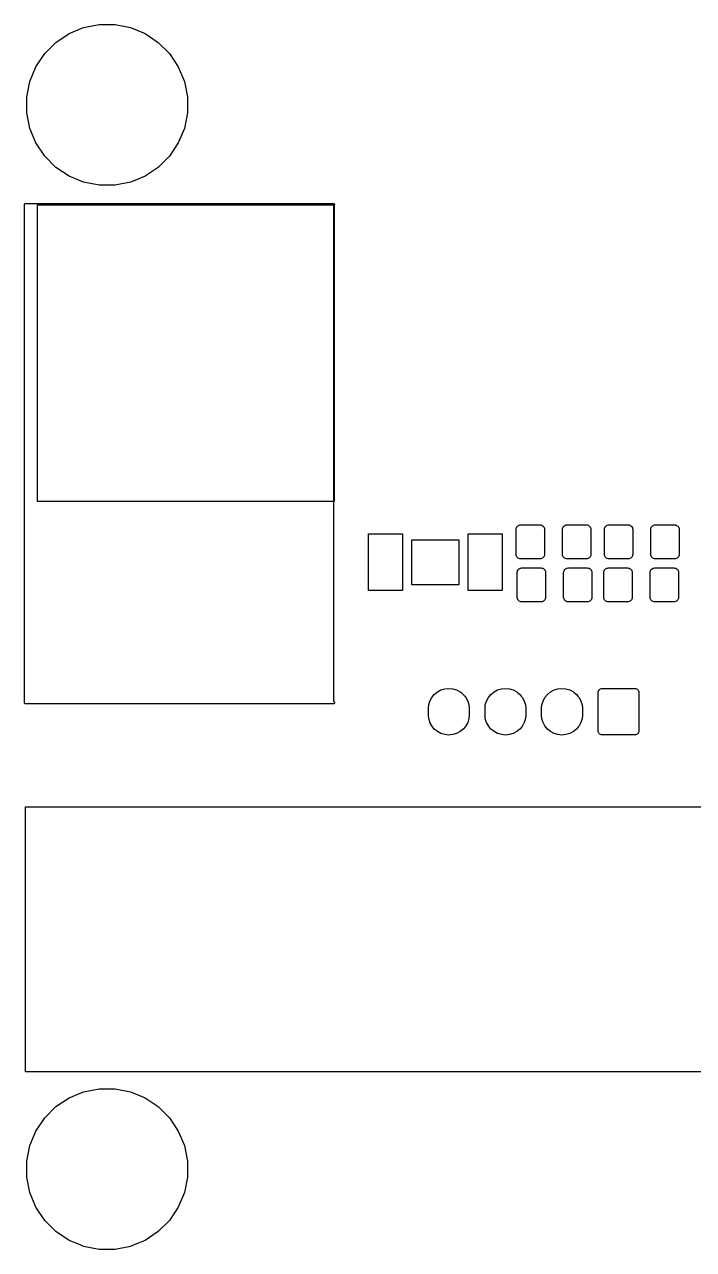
# Model space of a CAD drawing. Extents: x 73.2 to 146.9, y -82.6 to -28.4.
# Drawn here: x 73.2 to 102.7, y -82.6 to -28.4 of the extents above; entities that cross this region are included whole.
import ezdxf

# ---------------------------------------------------------------- set-up
doc = ezdxf.new("R2010")
doc.units = 0
doc.header["$MEASUREMENT"] = 0
doc.layers.add('BLACK', color=7, linetype='CONTINUOUS')

msp = doc.modelspace()

# ---------------------------------------------------------------- linework, layer by layer
at = {"layer": 'BLACK', "linetype": 'CONTINUOUS'}
for p, q in [((75.118, -28.8531), (75.7642, -28.5855)), ((75.7642, -28.5855), (76.4503, -28.449)), ((75.7642, -28.5855), (75.7642, -28.5855)), ((75.7642, -28.5855), (75.7642, -28.5855)), ((76.4503, -28.449), (77.1497, -28.449)), ((77.1497, -28.449), (77.8358, -28.5855)), ((77.8358, -28.5855), (77.8358, -28.5855)), ((77.8358, -28.5855), (77.8358, -28.5855)), ((77.8358, -28.5855), (78.482, -28.8531)), ((74.5364, -29.2418), (75.118, -28.8531)), ((78.482, -28.8531), (79.0636, -29.2418)), ((73.6531, -30.318), (74.0418, -29.7364)), ((74.0418, -29.7364), (74.5364, -29.2418)), ((79.0636, -29.2418), (79.5582, -29.7364)), ((79.5582, -29.7364), (79.9469, -30.318)), ((73.3855, -30.9642), (73.6531, -30.318)), ((73.6531, -30.318), (73.6531, -30.318)), ((79.9469, -30.318), (79.9469, -30.318)), ((79.9469, -30.318), (80.2145, -30.9642)), ((73.249, -31.6503), (73.3855, -30.9642)), ((80.2145, -30.9642), (80.351, -31.6503)), ((73.249, -32.3497), (73.249, -31.6503)), ((80.351, -31.6503), (80.351, -32.3497)), ((73.3855, -33.0358), (73.249, -32.3497)), ((80.351, -32.3497), (80.2145, -33.0358)), ((73.6531, -33.682), (73.3855, -33.0358)), ((73.3855, -33.0358), (73.3855, -33.0358)), ((80.2145, -33.0358), (79.9469, -33.682)), ((80.2145, -33.0358), (80.2145, -33.0358)), ((74.0418, -34.2636), (73.6531, -33.682)), ((79.9469, -33.682), (79.5582, -34.2636)), ((74.5364, -34.7582), (74.0418, -34.2636)), ((79.5582, -34.2636), (79.0636, -34.7582)), ((75.118, -35.1469), (74.5364, -34.7582)), ((75.5749, -35.3361), (75.118, -35.1469)), ((78.482, -35.1469), (78.0251, -35.3361)), ((79.0636, -34.7582), (78.482, -35.1469)), ((75.7642, -35.4145), (75.5749, -35.3361)), ((76.4503, -35.551), (75.7642, -35.4145)), ((77.1497, -35.551), (76.4503, -35.551)), ((77.8358, -35.4145), (77.1497, -35.551)), ((78.0251, -35.3361), (77.8358, -35.4145)), ((73.15, -36.4), (73.1538, -36.3809)), ((73.15, -58.4), (73.15, -36.4)), ((73.1538, -36.3809), (73.1646, -36.3646)), ((73.1646, -36.3646), (73.1809, -36.3538)), ((73.1809, -36.3538), (73.2, -36.35)), ((73.2, -36.35), (86.8, -36.35)), ((73.729, -49.517), (73.729, -36.415)), ((73.729, -36.415), (86.831, -36.415)), ((86.8, -36.35), (86.8191, -36.3538)), ((86.8191, -36.4462), (86.8, -36.45)), ((86.8, -36.45), (86.8, -58.35)), ((86.8191, -36.3538), (86.8354, -36.3646)), ((86.8354, -36.4354), (86.8191, -36.4462)), ((86.831, -36.415), (86.831, -49.517)), ((86.8354, -36.3646), (86.8462, -36.3809)), ((86.8462, -36.4191), (86.8354, -36.4354)), ((86.8462, -36.3809), (86.85, -36.4)), ((86.85, -36.4), (86.8462, -36.4191)), ((86.831, -49.517), (73.729, -49.517)), ((94.874, -50.7567), (94.8785, -50.7113)), ((94.874, -51.8433), (94.874, -50.7567)), ((94.8785, -50.7113), (94.8899, -50.6736)), ((94.8899, -50.6736), (94.9085, -50.6389)), ((94.9085, -50.6389), (94.9335, -50.6085)), ((94.9335, -50.6085), (94.9639, -50.5835)), ((94.9639, -50.5835), (94.9986, -50.5649)), ((94.9986, -50.5649), (95.0363, -50.5535)), ((95.0363, -50.5535), (95.0817, -50.549)), ((95.0817, -50.549), (95.9183, -50.549)), ((95.9183, -50.549), (95.9637, -50.5535)), ((95.9637, -50.5535), (96.0014, -50.5649)), ((96.0014, -50.5649), (96.0361, -50.5835)), ((96.0361, -50.5835), (96.0665, -50.6085)), ((96.0665, -50.6085), (96.0915, -50.6389)), ((96.0915, -50.6389), (96.1101, -50.6736)), ((96.1101, -50.6736), (96.1215, -50.7113)), ((96.1215, -50.7113), (96.126, -50.7567)), ((96.126, -50.7567), (96.126, -51.8433)), ((96.924, -50.7567), (96.9285, -50.7113)), ((96.924, -51.8433), (96.924, -50.7567)), ((96.9285, -50.7113), (96.9399, -50.6736)), ((96.9399, -50.6736), (96.9585, -50.6389)), ((96.9585, -50.6389), (96.9835, -50.6085)), ((96.9835, -50.6085), (97.0139, -50.5835)), ((97.0139, -50.5835), (97.0486, -50.5649)), ((97.0486, -50.5649), (97.0863, -50.5535)), ((97.0863, -50.5535), (97.1317, -50.549)), ((97.1317, -50.549), (97.9683, -50.549)), ((97.9683, -50.549), (98.0137, -50.5535)), ((98.0137, -50.5535), (98.0514, -50.5649)), ((98.0514, -50.5649), (98.0861, -50.5835)), ((98.0861, -50.5835), (98.1165, -50.6085)), ((98.1165, -50.6085), (98.1415, -50.6389)), ((98.1415, -50.6389), (98.1601, -50.6736)), ((98.1601, -50.6736), (98.1715, -50.7113)), ((98.1715, -50.7113), (98.176, -50.7567)), ((98.176, -50.7567), (98.176, -51.8433)), ((98.774, -50.7567), (98.7785, -50.7113)), ((98.774, -51.8433), (98.774, -50.7567)), ((98.7785, -50.7113), (98.7899, -50.6736)), ((98.7899, -50.6736), (98.8085, -50.6389)), ((98.8085, -50.6389), (98.8335, -50.6085)), ((98.8335, -50.6085), (98.8639, -50.5835)), ((98.8639, -50.5835), (98.8986, -50.5649)), ((98.8986, -50.5649), (98.9363, -50.5535)), ((98.9363, -50.5535), (98.9817, -50.549)), ((98.9817, -50.549), (99.8183, -50.549)), ((99.8183, -50.549), (99.8637, -50.5535)), ((99.8637, -50.5535), (99.9014, -50.5649)), ((99.9014, -50.5649), (99.9361, -50.5835)), ((99.9361, -50.5835), (99.9665, -50.6085)), ((99.9665, -50.6085), (99.9915, -50.6389)), ((99.9915, -50.6389), (100.01, -50.6736)), ((100.01, -50.6736), (100.022, -50.7113)), ((100.022, -50.7113), (100.026, -50.7567)), ((100.026, -50.7567), (100.026, -51.8433)), ((100.824, -50.7567), (100.828, -50.7113)), ((100.824, -51.8433), (100.824, -50.7567)), ((100.828, -50.7113), (100.84, -50.6736)), ((100.84, -50.6736), (100.858, -50.6389)), ((100.858, -50.6389), (100.883, -50.6085)), ((100.883, -50.6085), (100.914, -50.5835)), ((100.914, -50.5835), (100.949, -50.5649)), ((100.949, -50.5649), (100.986, -50.5535)), ((100.986, -50.5535), (101.032, -50.549)), ((101.032, -50.549), (101.868, -50.549)), ((101.868, -50.549), (101.914, -50.5535)), ((101.914, -50.5535), (101.951, -50.5649)), ((101.951, -50.5649), (101.986, -50.5835)), ((101.986, -50.5835), (102.017, -50.6085)), ((102.017, -50.6085), (102.042, -50.6389)), ((102.042, -50.6389), (102.06, -50.6736)), ((102.06, -50.6736), (102.072, -50.7113)), ((102.072, -50.7113), (102.076, -50.7567)), ((102.076, -50.7567), (102.076, -51.8433)), ((88.349, -53.451), (88.349, -50.949)), ((88.349, -50.949), (89.851, -50.949)), ((89.851, -50.949), (89.851, -53.451)), ((90.259, -53.191), (90.259, -51.209)), ((90.259, -51.209), (92.341, -51.209)), ((92.341, -51.209), (92.341, -53.191)), ((92.749, -53.451), (92.749, -50.949)), ((92.749, -50.949), (94.251, -50.949)), ((94.251, -50.949), (94.251, -53.451)), ((94.8785, -51.8887), (94.874, -51.8433)), ((94.8899, -51.9264), (94.8785, -51.8887)), ((94.9085, -51.9611), (94.8899, -51.9264)), ((96.1101, -51.9264), (96.0915, -51.9611)), ((96.1215, -51.8887), (96.1101, -51.9264)), ((96.126, -51.8433), (96.1215, -51.8887)), ((96.9285, -51.8887), (96.924, -51.8433)), ((96.9399, -51.9264), (96.9285, -51.8887)), ((96.9585, -51.9611), (96.9399, -51.9264)), ((98.1601, -51.9264), (98.1415, -51.9611)), ((98.1715, -51.8887), (98.1601, -51.9264)), ((98.176, -51.8433), (98.1715, -51.8887)), ((98.7785, -51.8887), (98.774, -51.8433)), ((98.7899, -51.9264), (98.7785, -51.8887)), ((98.8085, -51.9611), (98.7899, -51.9264)), ((100.01, -51.9264), (99.9915, -51.9611)), ((100.022, -51.8887), (100.01, -51.9264)), ((100.026, -51.8433), (100.022, -51.8887)), ((100.828, -51.8887), (100.824, -51.8433)), ((100.84, -51.9264), (100.828, -51.8887)), ((100.858, -51.9611), (100.84, -51.9264)), ((102.06, -51.9264), (102.042, -51.9611)), ((102.072, -51.8887), (102.06, -51.9264)), ((102.076, -51.8433), (102.072, -51.8887)), ((94.9335, -51.9915), (94.9085, -51.9611)), ((94.9639, -52.0165), (94.9335, -51.9915)), ((94.9986, -52.0351), (94.9639, -52.0165)), ((95.0363, -52.0465), (94.9986, -52.0351)), ((95.0139, -52.4835), (95.0486, -52.4649)), ((95.0817, -52.051), (95.0363, -52.0465)), ((95.0486, -52.4649), (95.0863, -52.4535)), ((95.9183, -52.051), (95.0817, -52.051)), ((95.0863, -52.4535), (95.1317, -52.449)), ((95.1317, -52.449), (95.9683, -52.449)), ((95.9637, -52.0465), (95.9183, -52.051)), ((96.0014, -52.0351), (95.9637, -52.0465)), ((95.9683, -52.449), (96.0137, -52.4535)), ((96.0361, -52.0165), (96.0014, -52.0351)), ((96.0137, -52.4535), (96.0514, -52.4649)), ((96.0665, -51.9915), (96.0361, -52.0165)), ((96.0514, -52.4649), (96.0861, -52.4835)), ((96.0915, -51.9611), (96.0665, -51.9915)), ((96.9835, -51.9915), (96.9585, -51.9611)), ((97.0139, -52.0165), (96.9835, -51.9915)), ((97.0486, -52.0351), (97.0139, -52.0165)), ((97.0863, -52.0465), (97.0486, -52.0351)), ((97.0639, -52.4835), (97.0986, -52.4649)), ((97.1317, -52.051), (97.0863, -52.0465)), ((97.0986, -52.4649), (97.1363, -52.4535)), ((97.9683, -52.051), (97.1317, -52.051)), ((97.1363, -52.4535), (97.1817, -52.449)), ((97.1817, -52.449), (98.0183, -52.449)), ((98.0137, -52.0465), (97.9683, -52.051)), ((98.0514, -52.0351), (98.0137, -52.0465)), ((98.0183, -52.449), (98.0637, -52.4535)), ((98.0861, -52.0165), (98.0514, -52.0351)), ((98.0637, -52.4535), (98.1014, -52.4649)), ((98.1165, -51.9915), (98.0861, -52.0165)), ((98.1014, -52.4649), (98.1361, -52.4835)), ((98.1415, -51.9611), (98.1165, -51.9915)), ((98.8335, -51.9915), (98.8085, -51.9611)), ((98.8639, -52.0165), (98.8335, -51.9915)), ((98.8389, -52.4835), (98.8736, -52.4649)), ((98.8986, -52.0351), (98.8639, -52.0165)), ((98.8736, -52.4649), (98.9113, -52.4535)), ((98.9363, -52.0465), (98.8986, -52.0351)), ((98.9113, -52.4535), (98.9567, -52.449)), ((98.9817, -52.051), (98.9363, -52.0465)), ((98.9567, -52.449), (99.7933, -52.449)), ((99.8183, -52.051), (98.9817, -52.051)), ((99.7933, -52.449), (99.8387, -52.4535)), ((99.8637, -52.0465), (99.8183, -52.051)), ((99.8387, -52.4535), (99.8764, -52.4649)), ((99.9014, -52.0351), (99.8637, -52.0465)), ((99.8764, -52.4649), (99.9111, -52.4835)), ((99.9361, -52.0165), (99.9014, -52.0351)), ((99.9665, -51.9915), (99.9361, -52.0165)), ((99.9915, -51.9611), (99.9665, -51.9915)), ((100.883, -51.9915), (100.858, -51.9611)), ((100.914, -52.0165), (100.883, -51.9915)), ((100.889, -52.4835), (100.924, -52.4649)), ((100.949, -52.0351), (100.914, -52.0165)), ((100.924, -52.4649), (100.961, -52.4535)), ((100.986, -52.0465), (100.949, -52.0351)), ((100.961, -52.4535), (101.007, -52.449)), ((101.032, -52.051), (100.986, -52.0465)), ((101.007, -52.449), (101.843, -52.449)), ((101.868, -52.051), (101.032, -52.051)), ((101.843, -52.449), (101.889, -52.4535)), ((101.914, -52.0465), (101.868, -52.051)), ((101.889, -52.4535), (101.926, -52.4649)), ((101.951, -52.0351), (101.914, -52.0465)), ((101.926, -52.4649), (101.961, -52.4835)), ((101.986, -52.0165), (101.951, -52.0351)), ((102.017, -51.9915), (101.986, -52.0165)), ((102.042, -51.9611), (102.017, -51.9915)), ((94.924, -52.6567), (94.9285, -52.6113)), ((94.924, -53.7433), (94.924, -52.6567)), ((94.9285, -52.6113), (94.9399, -52.5736)), ((94.9399, -52.5736), (94.9585, -52.5389)), ((94.9585, -52.5389), (94.9835, -52.5085)), ((94.9835, -52.5085), (95.0139, -52.4835)), ((96.0861, -52.4835), (96.1165, -52.5085)), ((96.1165, -52.5085), (96.1415, -52.5389)), ((96.1415, -52.5389), (96.1601, -52.5736)), ((96.1601, -52.5736), (96.1715, -52.6113)), ((96.1715, -52.6113), (96.176, -52.6567)), ((96.176, -52.6567), (96.176, -53.7433)), ((96.974, -52.6567), (96.9785, -52.6113)), ((96.974, -53.7433), (96.974, -52.6567)), ((96.9785, -52.6113), (96.9899, -52.5736)), ((96.9899, -52.5736), (97.0085, -52.5389)), ((97.0085, -52.5389), (97.0335, -52.5085)), ((97.0335, -52.5085), (97.0639, -52.4835)), ((98.1361, -52.4835), (98.1665, -52.5085)), ((98.1665, -52.5085), (98.1915, -52.5389)), ((98.1915, -52.5389), (98.2101, -52.5736)), ((98.2101, -52.5736), (98.2215, -52.6113)), ((98.2215, -52.6113), (98.226, -52.6567)), ((98.226, -52.6567), (98.226, -53.7433)), ((98.749, -52.6567), (98.7535, -52.6113)), ((98.749, -53.7433), (98.749, -52.6567)), ((98.7535, -52.6113), (98.7649, -52.5736)), ((98.7649, -52.5736), (98.7835, -52.5389)), ((98.7835, -52.5389), (98.8085, -52.5085)), ((98.8085, -52.5085), (98.8389, -52.4835)), ((99.9111, -52.4835), (99.9415, -52.5085)), ((99.9415, -52.5085), (99.9665, -52.5389)), ((99.9665, -52.5389), (99.9851, -52.5736)), ((99.9851, -52.5736), (99.9965, -52.6113)), ((99.9965, -52.6113), (100.001, -52.6567)), ((100.001, -52.6567), (100.001, -53.7433)), ((100.799, -52.6567), (100.803, -52.6113)), ((100.799, -53.7433), (100.799, -52.6567)), ((100.803, -52.6113), (100.815, -52.5736)), ((100.815, -52.5736), (100.833, -52.5389)), ((100.833, -52.5389), (100.858, -52.5085)), ((100.858, -52.5085), (100.889, -52.4835)), ((101.961, -52.4835), (101.992, -52.5085)), ((101.992, -52.5085), (102.017, -52.5389)), ((102.017, -52.5389), (102.035, -52.5736)), ((102.035, -52.5736), (102.047, -52.6113)), ((102.047, -52.6113), (102.051, -52.6567)), ((102.051, -52.6567), (102.051, -53.7433)), ((89.851, -53.451), (88.349, -53.451)), ((92.341, -53.191), (90.259, -53.191)), ((94.251, -53.451), (92.749, -53.451)), ((94.9285, -53.7887), (94.924, -53.7433)), ((94.9399, -53.8264), (94.9285, -53.7887)), ((94.9585, -53.8611), (94.9399, -53.8264)), ((94.9835, -53.8915), (94.9585, -53.8611)), ((95.0139, -53.9165), (94.9835, -53.8915)), ((95.0486, -53.9351), (95.0139, -53.9165)), ((95.0863, -53.9465), (95.0486, -53.9351)), ((95.1317, -53.951), (95.0863, -53.9465)), ((95.9683, -53.951), (95.1317, -53.951)), ((96.0137, -53.9465), (95.9683, -53.951)), ((96.0514, -53.9351), (96.0137, -53.9465)), ((96.0861, -53.9165), (96.0514, -53.9351)), ((96.1165, -53.8915), (96.0861, -53.9165)), ((96.1415, -53.8611), (96.1165, -53.8915)), ((96.1601, -53.8264), (96.1415, -53.8611)), ((96.1715, -53.7887), (96.1601, -53.8264)), ((96.176, -53.7433), (96.1715, -53.7887)), ((96.9785, -53.7887), (96.974, -53.7433)), ((96.9899, -53.8264), (96.9785, -53.7887)), ((97.0085, -53.8611), (96.9899, -53.8264)), ((97.0335, -53.8915), (97.0085, -53.8611)), ((97.0639, -53.9165), (97.0335, -53.8915)), ((97.0986, -53.9351), (97.0639, -53.9165)), ((97.1363, -53.9465), (97.0986, -53.9351)), ((97.1817, -53.951), (97.1363, -53.9465)), ((98.0183, -53.951), (97.1817, -53.951)), ((98.0637, -53.9465), (98.0183, -53.951)), ((98.1014, -53.9351), (98.0637, -53.9465)), ((98.1361, -53.9165), (98.1014, -53.9351)), ((98.1665, -53.8915), (98.1361, -53.9165)), ((98.1915, -53.8611), (98.1665, -53.8915)), ((98.2101, -53.8264), (98.1915, -53.8611)), ((98.2215, -53.7887), (98.2101, -53.8264)), ((98.226, -53.7433), (98.2215, -53.7887)), ((98.7535, -53.7887), (98.749, -53.7433)), ((98.7649, -53.8264), (98.7535, -53.7887)), ((98.7835, -53.8611), (98.7649, -53.8264)), ((98.8085, -53.8915), (98.7835, -53.8611)), ((98.8389, -53.9165), (98.8085, -53.8915)), ((98.8736, -53.9351), (98.8389, -53.9165)), ((98.9113, -53.9465), (98.8736, -53.9351)), ((98.9567, -53.951), (98.9113, -53.9465)), ((99.7933, -53.951), (98.9567, -53.951)), ((99.8387, -53.9465), (99.7933, -53.951)), ((99.8764, -53.9351), (99.8387, -53.9465)), ((99.9111, -53.9165), (99.8764, -53.9351)), ((99.9415, -53.8915), (99.9111, -53.9165)), ((99.9665, -53.8611), (99.9415, -53.8915)), ((99.9851, -53.8264), (99.9665, -53.8611)), ((99.9965, -53.7887), (99.9851, -53.8264)), ((100.001, -53.7433), (99.9965, -53.7887)), ((100.803, -53.7887), (100.799, -53.7433)), ((100.815, -53.8264), (100.803, -53.7887)), ((100.833, -53.8611), (100.815, -53.8264)), ((100.858, -53.8915), (100.833, -53.8611)), ((100.889, -53.9165), (100.858, -53.8915)), ((100.924, -53.9351), (100.889, -53.9165)), ((100.961, -53.9465), (100.924, -53.9351)), ((101.007, -53.951), (100.961, -53.9465)), ((101.843, -53.951), (101.007, -53.951)), ((101.889, -53.9465), (101.843, -53.951)), ((101.926, -53.9351), (101.889, -53.9465)), ((101.961, -53.9165), (101.926, -53.9351)), ((101.992, -53.8915), (101.961, -53.9165)), ((102.017, -53.8611), (101.992, -53.8915)), ((102.035, -53.8264), (102.017, -53.8611)), ((102.047, -53.7887), (102.035, -53.8264)), ((102.051, -53.7433), (102.047, -53.7887)), ((91.397, -57.9222), (91.5535, -57.8386)), ((91.5535, -57.8386), (91.7234, -57.787)), ((91.7234, -57.787), (91.9, -57.7696)), ((91.9, -57.7696), (92.0766, -57.787)), ((92.0766, -57.787), (92.2465, -57.8386)), ((92.2465, -57.8386), (92.403, -57.9222)), ((93.897, -57.9222), (94.0535, -57.8386)), ((94.0535, -57.8386), (94.2234, -57.787)), ((94.2234, -57.787), (94.4, -57.7696)), ((94.4, -57.7696), (94.5766, -57.787)), ((94.5766, -57.787), (94.7465, -57.8386)), ((94.7465, -57.8386), (94.903, -57.9222)), ((96.397, -57.9222), (96.5535, -57.8386)), ((96.5535, -57.8386), (96.7234, -57.787)), ((96.7234, -57.787), (96.9, -57.7696)), ((96.9, -57.7696), (97.0766, -57.787)), ((97.0766, -57.787), (97.2465, -57.8386)), ((97.2465, -57.8386), (97.403, -57.9222)), ((98.503, -57.9164), (98.513, -57.8833)), ((98.513, -57.8833), (98.5293, -57.8529)), ((98.5293, -57.8529), (98.5512, -57.8262)), ((98.5512, -57.8262), (98.5779, -57.8043)), ((98.5779, -57.8043), (98.6083, -57.788)), ((98.6083, -57.788), (98.6414, -57.778)), ((98.6414, -57.778), (98.6819, -57.774)), ((98.6819, -57.774), (100.118, -57.774)), ((100.118, -57.774), (100.159, -57.778)), ((100.159, -57.778), (100.192, -57.788)), ((100.192, -57.788), (100.222, -57.8043)), ((100.222, -57.8043), (100.249, -57.8262)), ((100.249, -57.8262), (100.271, -57.8529)), ((100.271, -57.8529), (100.287, -57.8833)), ((100.287, -57.8833), (100.297, -57.9164)), ((73.1538, -58.4191), (73.15, -58.4)), ((73.1646, -58.4354), (73.1538, -58.4191)), ((86.8, -58.35), (86.8191, -58.3538)), ((86.8191, -58.3538), (86.8354, -58.3646)), ((86.8354, -58.3646), (86.8462, -58.3809)), ((86.8462, -58.4191), (86.8354, -58.4354)), ((86.8462, -58.3809), (86.85, -58.4)), ((86.85, -58.4), (86.8462, -58.4191)), ((91.012, -58.4984), (91.0636, -58.3285)), ((91.0636, -58.3285), (91.1472, -58.172)), ((91.1472, -58.172), (91.2598, -58.0348)), ((91.2598, -58.0348), (91.397, -57.9222)), ((92.403, -57.9222), (92.4387, -57.9516)), ((92.4387, -57.9516), (92.5402, -58.0348)), ((92.5402, -58.0348), (92.6034, -58.1118)), ((92.6034, -58.1118), (92.6528, -58.172)), ((92.6528, -58.172), (92.7364, -58.3285)), ((92.7364, -58.3285), (92.788, -58.4984)), ((93.512, -58.4984), (93.5636, -58.3285)), ((93.5636, -58.3285), (93.6472, -58.172)), ((93.6472, -58.172), (93.7598, -58.0348)), ((93.7598, -58.0348), (93.897, -57.9222)), ((94.903, -57.9222), (94.9387, -57.9516)), ((94.9387, -57.9516), (95.0402, -58.0348)), ((95.0402, -58.0348), (95.1034, -58.1118)), ((95.1034, -58.1118), (95.1528, -58.172)), ((95.1528, -58.172), (95.2364, -58.3285)), ((95.2364, -58.3285), (95.288, -58.4984)), ((96.012, -58.4984), (96.0636, -58.3285)), ((96.0636, -58.3285), (96.1472, -58.172)), ((96.1472, -58.172), (96.2598, -58.0348)), ((96.2598, -58.0348), (96.397, -57.9222)), ((97.403, -57.9222), (97.4387, -57.9516)), ((97.4387, -57.9516), (97.5402, -58.0348)), ((97.5402, -58.0348), (97.6034, -58.1118)), ((97.6034, -58.1118), (97.6528, -58.172)), ((97.6528, -58.172), (97.7364, -58.3285)), ((97.7364, -58.3285), (97.788, -58.4984)), ((98.499, -57.9569), (98.503, -57.9164)), ((98.499, -59.6431), (98.499, -57.9569)), ((100.297, -57.9164), (100.301, -57.9569)), ((100.301, -57.9569), (100.301, -59.6431)), ((73.1809, -58.4462), (73.1646, -58.4354)), ((73.2, -58.45), (73.1809, -58.4462)), ((86.8, -58.45), (73.2, -58.45)), ((86.8191, -58.4462), (86.8, -58.45)), ((86.8354, -58.4354), (86.8191, -58.4462)), ((90.999, -58.6307), (91.012, -58.4984)), ((90.999, -58.9693), (90.999, -58.6307)), ((91.012, -59.1016), (90.999, -58.9693)), ((92.788, -58.4984), (92.801, -58.6307)), ((92.801, -58.9693), (92.788, -59.1016)), ((92.801, -58.6307), (92.801, -58.9693)), ((93.499, -58.6307), (93.512, -58.4984)), ((93.499, -58.9693), (93.499, -58.6307)), ((93.512, -59.1016), (93.499, -58.9693)), ((95.288, -58.4984), (95.301, -58.6307)), ((95.301, -58.9693), (95.288, -59.1016)), ((95.301, -58.6307), (95.301, -58.9693)), ((95.999, -58.6307), (96.012, -58.4984)), ((95.999, -58.9693), (95.999, -58.6307)), ((96.012, -59.1016), (95.999, -58.9693)), ((97.788, -58.4984), (97.801, -58.6307)), ((97.801, -58.9693), (97.788, -59.1016)), ((97.801, -58.6307), (97.801, -58.9693)), ((91.0545, -59.2416), (91.012, -59.1016)), ((91.0636, -59.2715), (91.0545, -59.2416)), ((91.1472, -59.428), (91.0636, -59.2715)), ((91.2598, -59.5652), (91.1472, -59.428)), ((92.6351, -59.4495), (92.5402, -59.5652)), ((92.6528, -59.428), (92.6351, -59.4495)), ((92.7364, -59.2715), (92.6528, -59.428)), ((92.788, -59.1016), (92.7364, -59.2715)), ((93.5545, -59.2416), (93.512, -59.1016)), ((93.5636, -59.2715), (93.5545, -59.2416)), ((93.6472, -59.428), (93.5636, -59.2715)), ((93.7598, -59.5652), (93.6472, -59.428)), ((95.1351, -59.4495), (95.0402, -59.5652)), ((95.1528, -59.428), (95.1351, -59.4495)), ((95.2364, -59.2715), (95.1528, -59.428)), ((95.288, -59.1016), (95.2364, -59.2715)), ((96.0545, -59.2416), (96.012, -59.1016)), ((96.0636, -59.2715), (96.0545, -59.2416)), ((96.1472, -59.428), (96.0636, -59.2715)), ((96.2598, -59.5652), (96.1472, -59.428)), ((97.6351, -59.4495), (97.5402, -59.5652)), ((97.6528, -59.428), (97.6351, -59.4495)), ((97.7364, -59.2715), (97.6528, -59.428)), ((97.788, -59.1016), (97.7364, -59.2715)), ((91.3388, -59.63), (91.2598, -59.5652)), ((91.397, -59.6778), (91.3388, -59.63)), ((91.5535, -59.7614), (91.397, -59.6778)), ((91.7234, -59.813), (91.5535, -59.7614)), ((91.9, -59.8304), (91.7234, -59.813)), ((92.0766, -59.813), (91.9, -59.8304)), ((92.2465, -59.7614), (92.0766, -59.813)), ((92.403, -59.6778), (92.2465, -59.7614)), ((92.2465, -59.7614), (92.2465, -59.7614)), ((92.5402, -59.5652), (92.403, -59.6778)), ((93.8388, -59.63), (93.7598, -59.5652)), ((93.897, -59.6778), (93.8388, -59.63)), ((94.0535, -59.7614), (93.897, -59.6778)), ((94.2234, -59.813), (94.0535, -59.7614)), ((94.4, -59.8304), (94.2234, -59.813)), ((94.5766, -59.813), (94.4, -59.8304)), ((94.7465, -59.7614), (94.5766, -59.813)), ((94.903, -59.6778), (94.7465, -59.7614)), ((94.7465, -59.7614), (94.7465, -59.7614)), ((95.0402, -59.5652), (94.903, -59.6778)), ((96.3388, -59.63), (96.2598, -59.5652)), ((96.397, -59.6778), (96.3388, -59.63)), ((96.5535, -59.7614), (96.397, -59.6778)), ((96.7234, -59.813), (96.5535, -59.7614)), ((96.9, -59.8304), (96.7234, -59.813)), ((97.0766, -59.813), (96.9, -59.8304)), ((97.2465, -59.7614), (97.0766, -59.813)), ((97.403, -59.6778), (97.2465, -59.7614)), ((97.2465, -59.7614), (97.2465, -59.7614)), ((97.5402, -59.5652), (97.403, -59.6778)), ((98.503, -59.6836), (98.499, -59.6431)), ((98.513, -59.7167), (98.503, -59.6836)), ((98.5293, -59.7471), (98.513, -59.7167)), ((98.5512, -59.7738), (98.5293, -59.7471)), ((98.5779, -59.7957), (98.5512, -59.7738)), ((98.6083, -59.812), (98.5779, -59.7957)), ((98.6414, -59.822), (98.6083, -59.812)), ((98.6819, -59.826), (98.6414, -59.822)), ((100.118, -59.826), (98.6819, -59.826)), ((100.159, -59.822), (100.118, -59.826)), ((100.192, -59.812), (100.159, -59.822)), ((100.222, -59.7957), (100.192, -59.812)), ((100.249, -59.7738), (100.222, -59.7957)), ((100.271, -59.7471), (100.249, -59.7738)), ((100.287, -59.7167), (100.271, -59.7471)), ((100.297, -59.6836), (100.287, -59.7167)), ((100.301, -59.6431), (100.297, -59.6836)), ((73.2, -74.7), (73.2, -63)), ((73.2, -63), (146.9, -63)), ((146.9, -74.7), (73.2, -74.7)), ((75.118, -75.8531), (75.7642, -75.5855)), ((75.7642, -75.5855), (76.4503, -75.449)), ((75.7642, -75.5855), (75.7642, -75.5855)), ((75.7642, -75.5855), (75.7642, -75.5855)), ((76.4503, -75.449), (77.1497, -75.449)), ((77.1497, -75.449), (77.8358, -75.5855)), ((77.8358, -75.5855), (77.8358, -75.5855)), ((77.8358, -75.5855), (77.8358, -75.5855)), ((77.8358, -75.5855), (78.482, -75.8531)), ((74.0418, -76.7364), (74.5364, -76.2418)), ((74.5364, -76.2418), (75.118, -75.8531)), ((78.482, -75.8531), (79.0636, -76.2418)), ((79.0636, -76.2418), (79.5582, -76.7364)), ((73.6531, -77.318), (74.0418, -76.7364)), ((79.5582, -76.7364), (79.9469, -77.318)), ((73.3855, -77.9642), (73.6531, -77.318)), ((73.6531, -77.318), (73.6531, -77.318)), ((79.9469, -77.318), (79.9469, -77.318)), ((79.9469, -77.318), (80.2145, -77.9642)), ((73.249, -78.6503), (73.3855, -77.9642)), ((80.2145, -77.9642), (80.351, -78.6503)), ((73.249, -79.3497), (73.249, -78.6503)), ((80.351, -78.6503), (80.351, -79.3497)), ((73.3855, -80.0358), (73.249, -79.3497)), ((80.351, -79.3497), (80.2145, -80.0358)), ((73.6531, -80.682), (73.3855, -80.0358)), ((73.3855, -80.0358), (73.3855, -80.0358)), ((80.2145, -80.0358), (79.9469, -80.682)), ((80.2145, -80.0358), (80.2145, -80.0358)), ((74.0418, -81.2636), (73.6531, -80.682)), ((79.9469, -80.682), (79.5582, -81.2636)), ((74.5364, -81.7582), (74.0418, -81.2636)), ((79.5582, -81.2636), (79.0636, -81.7582)), ((75.118, -82.1469), (74.5364, -81.7582)), ((75.5749, -82.3361), (75.118, -82.1469)), ((78.482, -82.1469), (78.0251, -82.3361)), ((79.0636, -81.7582), (78.482, -82.1469)), ((75.7642, -82.4145), (75.5749, -82.3361)), ((76.4503, -82.551), (75.7642, -82.4145)), ((77.1497, -82.551), (76.4503, -82.551)), ((77.8358, -82.4145), (77.1497, -82.551)), ((78.0251, -82.3361), (77.8358, -82.4145))]:
    msp.add_line(p, q, dxfattribs=at)

doc.saveas('drawing.dxf')
